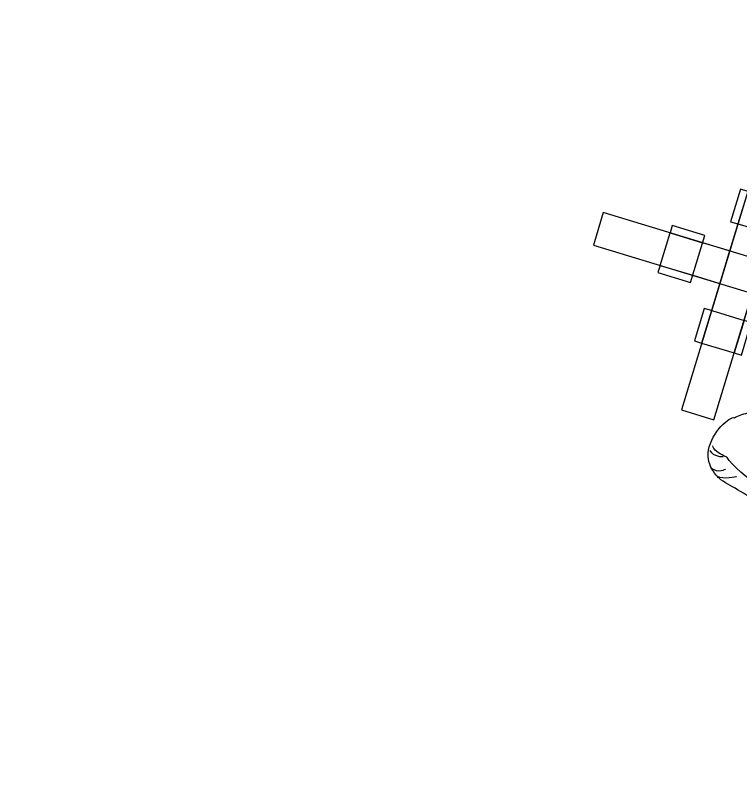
# Model space of a CAD drawing. Header units: millimetres. Extents: x 13722 to 114356, y -17117 to 61088.
# Drawn here: x 67890 to 69813, y 48318 to 50354 of the extents above; entities that cross this region are included whole.
import ezdxf

# ---------------------------------------------------------------- set-up
doc = ezdxf.new("R2010")
doc.units = ezdxf.units.MM
for name, color, linetype in [('01', 3, 'Continuous'), ('02', 250, 'Continuous'), ('Toffu_Outline', 8, 'Continuous')]:
    doc.layers.add(name, color=color, linetype=linetype)

# ---------------------------------------------------------------- blocks, each defined once
blk = doc.blocks.new('90_90')
at = {"layer": '02'}
for p, q in [((12638.8, -431.1), (12618.8, -431.1)), ((12618.8, -431.1), (12618.8, -521.1)), ((12638.8, -431.1), (12638.8, -521.1)), ((12638.8, -431.1), (12728.8, -431.1)), ((12728.8, -431.1), (12728.8, -521.1)), ((12748.8, -431.1), (12728.8, -431.1)), ((12748.8, -521.1), (12748.8, -431.1)), ((12618.8, -521.1), (12748.8, -521.1)), ((12638.8, -521.1), (12638.8, -596.1)), ((12728.8, -596.1), (12728.8, -521.1)), ((12473.8, -576.1), (12473.8, -596.1)), ((12563.8, -576.1), (12473.8, -576.1)), ((12563.8, -596.1), (12563.8, -576.1)), ((12803.8, -576.1), (12803.8, -596.1)), ((12893.8, -576.1), (12803.8, -576.1)), ((12893.8, -596.1), (12893.8, -576.1)), ((12563.8, -596.1), (12473.8, -596.1)), ((12473.8, -596.1), (12473.8, -686.1)), ((12563.8, -596.1), (12563.8, -606.1)), ((12803.8, -596.1), (12563.8, -596.1)), ((12563.8, -606.1), (12563.8, -686.1)), ((12893.8, -596.1), (12803.8, -596.1)), ((12803.8, -596.1), (12803.8, -606.1)), ((12803.8, -606.1), (12803.8, -686.1)), ((12893.8, -596.1), (12893.8, -686.1)), ((12563.8, -686.1), (12473.8, -686.1)), ((12473.8, -686.1), (12473.8, -706.1)), ((12563.8, -706.1), (12563.8, -686.1)), ((12563.8, -686.1), (12803.8, -686.1)), ((12638.8, -686.1), (12638.8, -761.1)), ((12728.8, -761.1), (12728.8, -686.1)), ((12893.8, -686.1), (12803.8, -686.1)), ((12803.8, -686.1), (12803.8, -706.1)), ((12893.8, -706.1), (12893.8, -686.1)), ((12473.8, -706.1), (12563.8, -706.1)), ((12803.8, -706.1), (12893.8, -706.1)), ((12618.8, -761.1), (12618.8, -851.1)), ((12618.8, -761.1), (12748.8, -761.1)), ((12638.8, -761.1), (12638.8, -851.1)), ((12728.8, -761.1), (12728.8, -851.1)), ((12748.8, -851.1), (12748.8, -761.1)), ((12618.8, -851.1), (12638.8, -851.1)), ((12638.8, -851.1), (12728.8, -851.1)), ((12728.8, -851.1), (12748.8, -851.1))]:
    blk.add_line(p, q, dxfattribs=at)
for points in [[(12728.8, -596.1), (12638.8, -596.1)], [(12638.8, -686.1), (12728.8, -686.1)]]:
    blk.add_lwpolyline(points, dxfattribs=at)
blk = doc.blocks.new('RW')
at = {"layer": '02'}
blk.add_lwpolyline([(89978.5, -23133.9), (90064.6, -23160), (90727.4, -20978.5), (90641.3, -20952.3)], close=True, dxfattribs=at)
blk.add_lwpolyline([(91644.7, -23274.2), (91670.8, -23188.1), (89771.5, -22611.1), (89745.4, -22697.2), (91644.7, -23274.2)], dxfattribs=at)
at = {"layer": '02', "rotation": 73.10102855420456}
blk.add_blockref('90_90', (85836, -34718.7), dxfattribs=at)
blk = doc.blocks.new('FWFW')
at = {"layer": 'Toffu_Outline'}
for points in [[(104141.6, -5707.6), (104149.3, -5659), (104198.7, -5616.6), (104210.1, -5621.6)], [(104210.1, -5621.6), (104214.1, -5619.5), (104219.1, -5617.1), (104225.1, -5614.9)], [(104225.1, -5614.9), (104231, -5612.6), (104237.8, -5610.4), (104245.5, -5608.7)], [(104181.7, -5722.4), (104170.6, -5716.7), (104152.8, -5706), (104152.7, -5695.7)], [(104141.3, -5731.2), (104140.1, -5723.3), (104140.3, -5715.4), (104141.6, -5707.6)], [(104180.4, -5725.5), (104180.4, -5725.5), (104154.1, -5726.2), (104146.1, -5708.4)], [(104149.4, -5755.7), (104145.8, -5748.6), (104142.7, -5740.3), (104141.3, -5731.2)], [(104190.4, -5726.6), (104190.4, -5726.6), (104186.7, -5725.1), (104181.7, -5722.4)], [(104258.9, -5791.7), (104257.1, -5790.3), (104199.6, -5746.3), (104190.4, -5726.6)], [(104149.4, -5755.7), (104148.6, -5755.1), (104147.8, -5754.4), (104147, -5753.6)], [(104164.9, -5777.5), (104160.5, -5772.9), (104154.4, -5765.4), (104149.4, -5755.7)], [(104186.1, -5758.2), (104186.1, -5758.2), (104167.5, -5770.1), (104149.4, -5755.7)], [(104164.9, -5777.5), (104164.7, -5777.4), (104164.6, -5777.4), (104164.5, -5777.3)], [(104168.6, -5781), (104167.6, -5780.2), (104166.3, -5779), (104164.9, -5777.5)], [(104215.7, -5777.7), (104215.7, -5777.7), (104180.1, -5786), (104164.9, -5777.5)], [(104218.1, -5812.1), (104201.1, -5802.5), (104183.4, -5793.7), (104168.6, -5781)], [(104279.1, -5855.4), (104260.5, -5838.7), (104239.8, -5824.5), (104218.1, -5812.1)]]:
    blk.add_open_spline(points, degree=3, dxfattribs=at)

msp = doc.modelspace()

# ---------------------------------------------------------------- hatches: boundary and pattern name
at = {"layer": '01', "lineweight": -2, "true_color": 0x999b37}
h = msp.add_hatch(dxfattribs=at)
h.set_pattern_fill('AR-SAND', color=55, scale=5)
h.set_pattern_definition([(37.5, (-19358.14, 55669.14), (-8.00016, 244.7066), [0, -193.04, 0, -215.9, 0, -206.375]), (7.5, (-19358.14, 55669.14), (224.7616, 358.4126), [0, -104.14, 0, -173.99, 0, -66.675]), (327.5, (-19514.35, 55669.14), (395.4962, 0.7186), [0, -63.5, 0, -228.6, 0, -298.45]), (317.5, (-19514.35, 55669.14), (381.7782, 111.4647), [0, -31.75, 0, -149.86, 0, -171.45])])
h.paths.add_polyline_path([(70453.8, 46925), (70453.8, 44706.3), (72599.6, 43985), (76293.8, 43985), (76293.8, 46925)], flags=17)
h.paths.add_polyline_path([(70453.8, 56885), (70453.8, 54825), (72903.8, 54825), (72903.8, 56885)], flags=17)
h.paths.add_polyline_path([(79063.8, 48295), (79063.8, 46455), (81313.8, 46455), (81313.8, 48295)], flags=17)
h.paths.add_polyline_path([(66994.8, 54545, 0.409585), (64324.8, 57165), (62204.1, 57165), (62204.1, 41905), (62204.1, 40905), (83214.7, 40905), (83214.7, 57165), (77183.8, 57165), (77183.8, 54545), (78783.8, 54545), (78783.8, 52975), (81593.8, 52975), (81593.8, 48575), (81593.8, 46175), (81593.8, 41905), (72553.8, 41905), (64324.8, 44405), (64324.8, 47105), (64324.8, 49485), (66994.8, 49485)])

# ---------------------------------------------------------------- block references
at = {"layer": '02'}
for name, p in [('RW', (-20323.1, 72442.3)), ('FWFW', (-34414, 54909.1))]:
    msp.add_blockref(name, p, dxfattribs=at)

doc.saveas('drawing.dxf')
